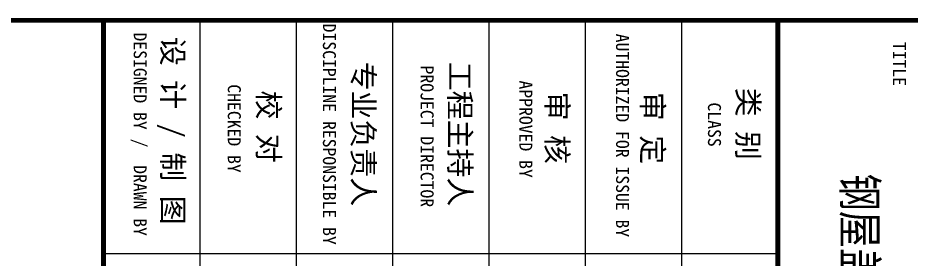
# Model space of a CAD drawing. Extents: x 31695611 to 39053694, y -59225 to 904195.
# Drawn here: x 38809604 to 38825368, y 764606 to 768863 of the extents above; entities that cross this region are included whole.
import ezdxf
from ezdxf.enums import TextEntityAlignment as Align

# ---------------------------------------------------------------- set-up
doc = ezdxf.new("R2010")
doc.units = 0
doc.header["$LTSCALE"] = 1000
doc.header["$MEASUREMENT"] = 0
doc.layers.get('0').update_dxf_attribs({"linetype": 'CONTINUOUS'})
for name, color, linetype in [('PUB_TAB', 7, 'CONTINUOUS'), ('PUB_TEXT', 7, 'CONTINUOUS'), ('PUB_TITLE', 4, 'CONTINUOUS')]:
    doc.layers.add(name, color=color, linetype=linetype)
doc.styles.add('-宋体', font='', dxfattribs={"width": 0.8})
doc.styles.add('TQ', font='')
doc.styles.get('-宋体').set_extended_font_data('SimSun')
doc.styles.get('TQ').set_extended_font_data('SimSun')

# ---------------------------------------------------------------- blocks, each defined once
blk = doc.blocks.new('TK')
at = {"layer": 'PUB_TITLE'}
for p, q in [((31010789.1, -82916.2), (31010789.1, -76966.2)), ((31008732.1, -77816.2), (31014342.1, -77816.2)), ((31008732.1, -78666.2), (31014342.1, -78666.2)), ((31008732.1, -79516.2), (31014342.1, -79516.2)), ((31008732.1, -80366.2), (31014342.1, -80366.2)), ((31008732.1, -81216.2), (31014342.1, -81216.2)), ((31008732.1, -82066.2), (31014342.1, -82066.2)), ((31008732.1, -82916.2), (31014342.1, -82916.2))]:
    blk.add_line(p, q, dxfattribs=at)
at = {"layer": 'PUB_TITLE', "const_width": 42.5}
for points in [[(31008732.1, -52688.2), (31008732.1, -92688.2)], [(31008732.1, -76966.2), (31014342.1, -76966.2)], [(31008732.1, -82916.2), (31014342.1, -82916.2)]]:
    blk.add_lwpolyline(points, dxfattribs=at)
at = {"layer": 'PUB_TEXT', "attachment_point": 1, "style": 'TQ'}
for s, insert, char_height, width in [('TITLE', (31008921.7, -75836.6), 114.75, 2399.55), ('类 别', (31009327.1, -77136.2), 187, 1111.8), ('CLASS', (31009457, -77468.4), 114.75, 2399.55), ('审 定', (31009364.3, -77978.4), 187, 805.34), ('AUTHORIZED FOR ISSUE BY', (31008850.4, -78279.5), 114.75, 2399.55), ('审 核', (31009362.7, -78820.9), 187, 1427.856), ('APPROVED BY', (31009263.2, -79132.8), 114.75, 2399.55), ('工程主持人', (31009098, -79677.6), 187, 1739.562), ('PROJECT DIRECTOR', (31009131.5, -80003.9), 114.75, 2399.55), ('专业负责人', (31009097.1, -80531), 187, 1661.535), ('DISCIPLINE RESPONSIBLE BY', (31008761.4, -80866), 114.75, 2399.55), ('校 对', (31009351.3, -81367.6), 187, 2006.142), ('CHECKED BY', (31009296.7, -81705.2), 114.75, 2399.55), ('设 计 / 制 图', (31008878.1, -82212), 187, 2576.963), ('DESIGNED BY /  DRAWN BY', (31008839.4, -82535.6), 114.75, 2399.55)]:
    blk.add_mtext(s, dxfattribs=dict(at, insert=insert, char_height=char_height, width=width))

msp = doc.modelspace()

# ---------------------------------------------------------------- block references
at = {"xscale": 2, "yscale": 2, "zscale": 2, "rotation": 270}
msp.add_blockref('TK', (38976949.4, 62786284.7), dxfattribs=at)
msp.add_blockref('TK', (38976949.4, 62786284.7), dxfattribs=at)

# ---------------------------------------------------------------- texts
at = {"layer": 'PUB_TAB', "style": '-宋体', "width": 0.8}
msp.add_text('钢屋盖结构布置图', height=600, rotation=270, dxfattribs=at).set_placement((38824165.1, 763495.3), align=Align.CENTER)

doc.saveas('drawing.dxf')
